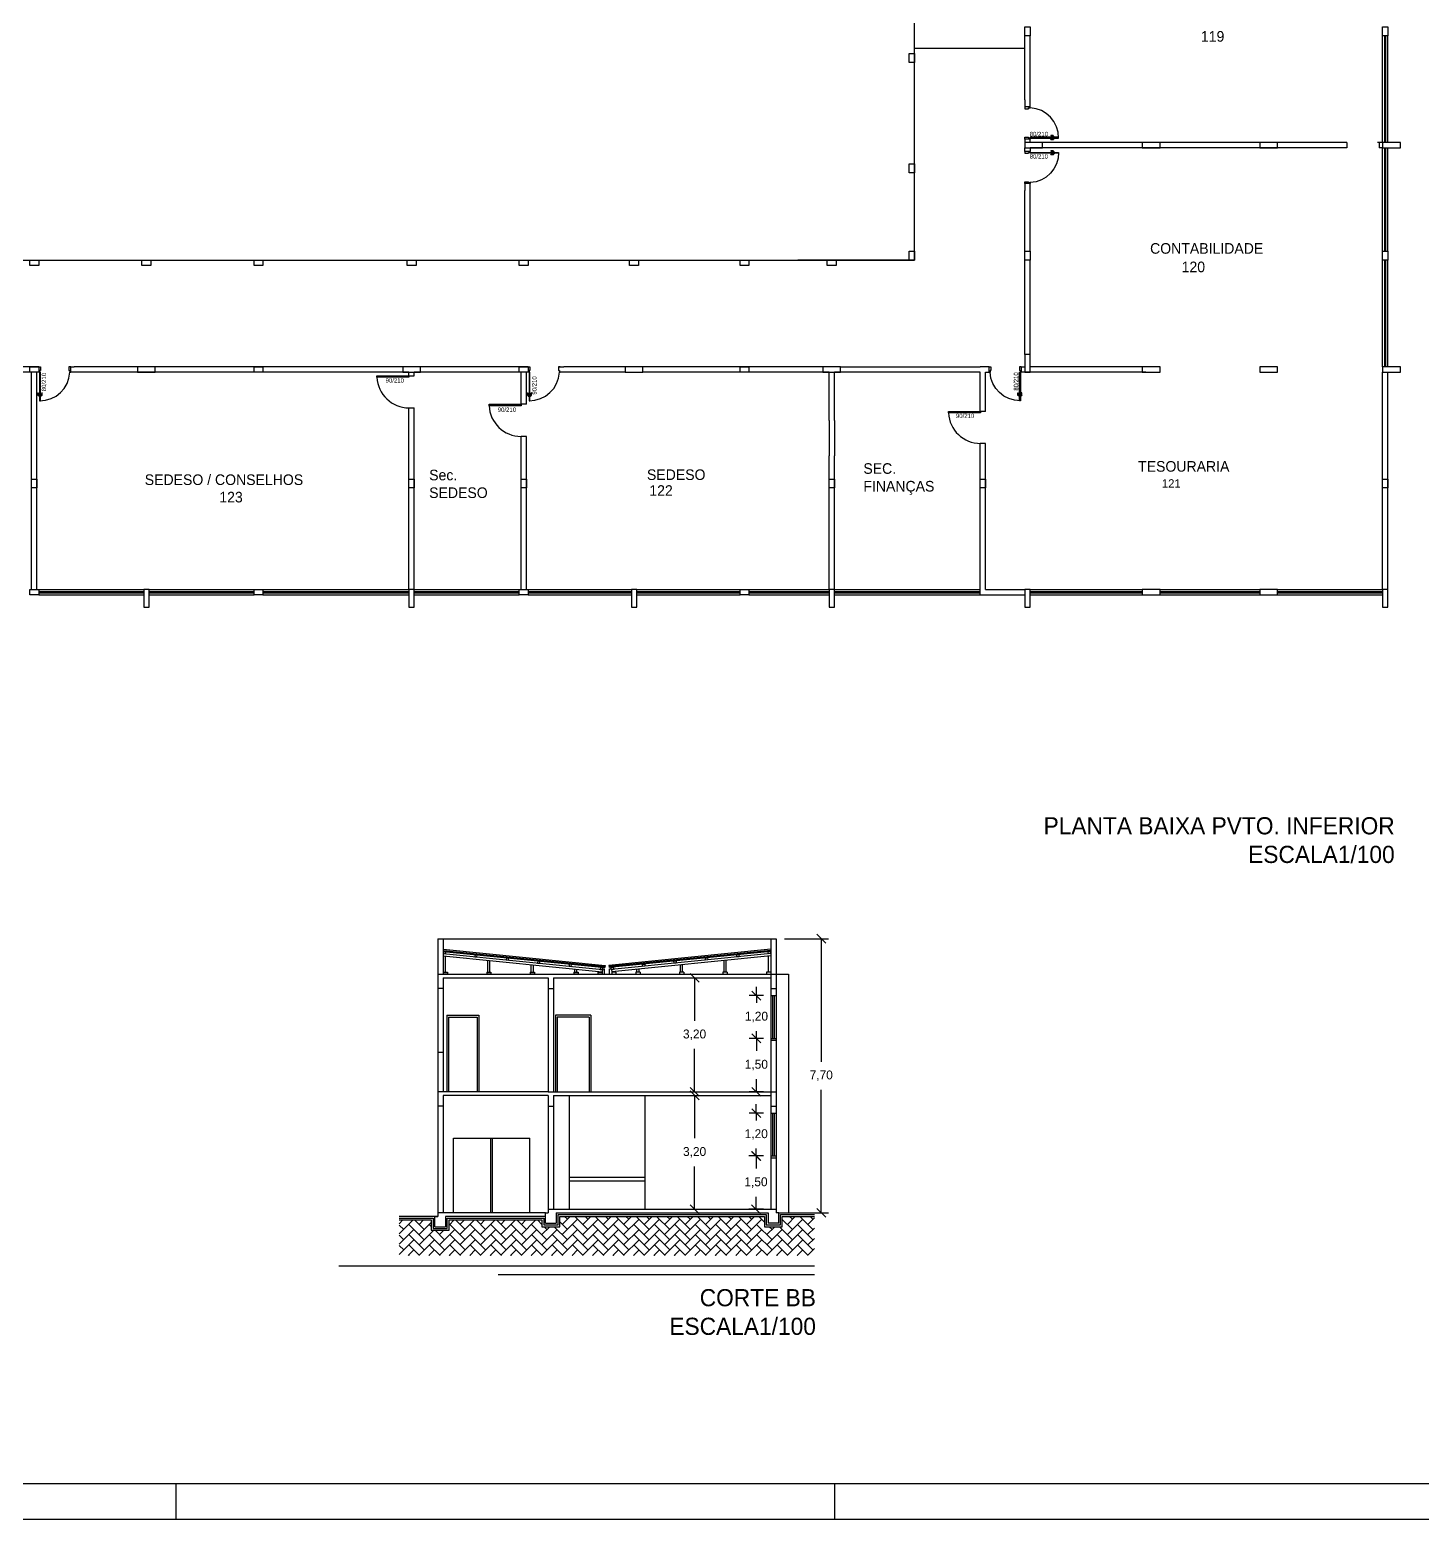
# Model space of a CAD drawing. Header units: inches. Extents: x 1211 to 1586, y 4594 to 4984.
# Drawn here: x 1324.63 to 1363.74, y 4593.59 to 4635.41 of the extents above; entities that cross this region are included whole.
import ezdxf

# ---------------------------------------------------------------- set-up
doc = ezdxf.new("R2010")
doc.units = ezdxf.units.IN
doc.header["$MEASUREMENT"] = 0
for name, color, linetype in [('.5', 5, 'Continuous'), ('0.1', 1, 'Continuous'), ('0.8', 8, 'Continuous'), ('1', 1, 'Continuous'), ('Capa4', 4, 'Continuous'), ('Layer1', 1, 'Continuous'), ('PAREDE', 5, 'Continuous'), ('S2MARGF', 4, 'Continuous'), ('S2MARGG', 13, 'Continuous'), ('Vão', 2, 'Continuous')]:
    doc.layers.add(name, color=color, linetype=linetype)
doc.dimstyles.new('COTA', dxfattribs={"dimtxt": 0.25, "dimasz": 0.25, "dimexe": 0.2, "dimexo": 0.2, "dimgap": 0.25, "dimtad": 1, "dimtih": 1, "dimtoh": 1, "dimzin": 1, "dimtxsty": 'Standard', "dimblk": 'OBLIQUE', "dimcen": 0.5, "dimclrd": 8, "dimclre": 8, "dimclrt": 8, "dimazin": 0, "dimtfac": 1, "dimtmove": 0, "dimatfit": 1, "dimldrblk": 'OBLIQUE', "dimfxl": 1, "dimarcsym": 0})
doc.dimstyles.new('ISO-25', dxfattribs={"dimtxt": 0.25, "dimasz": 0.25, "dimexe": 0.2, "dimexo": 0.2, "dimgap": 0.25, "dimtad": 1, "dimtih": 1, "dimtoh": 1, "dimzin": 1, "dimtxsty": 'Standard', "dimblk": 'OBLIQUE', "dimcen": 0.5, "dimclrd": 8, "dimclre": 8, "dimclrt": 8, "dimazin": 0, "dimtfac": 1, "dimtmove": 0, "dimatfit": 1, "dimldrblk": 'OBLIQUE', "dimfxl": 1, "dimarcsym": 0})

# ---------------------------------------------------------------- blocks, each defined once
blk = doc.blocks.new('A$C651E2A38')
at = {"layer": '0.1'}
for p, q in [((0.875, 0.95), (0.85, 0.95)), ((0.85, 0.95), (0.85, 0.15)), ((0.875, 0.15), (0.875, 0.95)), ((0.804, 0.794), (0.804, 0.73)), ((0.804, 0.73), (0.814, 0.73)), ((0.828, 0.804), (0.814, 0.804)), ((0.814, 0.73), (0.814, 0.794)), ((0.814, 0.794), (0.828, 0.794)), ((0.897, 0.804), (0.911, 0.804)), ((0.911, 0.794), (0.897, 0.794)), ((0.911, 0.73), (0.911, 0.794)), ((0.921, 0.73), (0.911, 0.73)), ((0.921, 0.794), (0.921, 0.73)), ((0.85, 0.15), (0.875, 0.15))]:
    blk.add_line(p, q, dxfattribs=at)
for points in [[(0.828, 0.817), (0.836, 0.817), (0.836, 0.777), (0.828, 0.777)], [(0.85, 0.825), (0.836, 0.825), (0.836, 0.747), (0.85, 0.747)], [(0.875, 0.825), (0.889, 0.825), (0.889, 0.747), (0.875, 0.747)], [(0.897, 0.817), (0.889, 0.817), (0.889, 0.777), (0.897, 0.777)]]:
    blk.add_lwpolyline(points, close=True, dxfattribs=at)
for points in [[(0, 0), (0.05, 0), (0.05, 0.1), (0.025, 0.1), (0.025, 0.15), (0, 0.15)], [(0.9, 0), (0.85, 0), (0.85, 0.1), (0.875, 0.1), (0.875, 0.15), (0.9, 0.15)]]:
    blk.add_lwpolyline(points, dxfattribs=at)
for centre, radius, start, end in [((0.862, 0.112), 0.838, 89.1457, 177.3829), ((0.814, 0.794), 0.01, 90, 180), ((0.911, 0.794), 0.01, 0, 90)]:
    blk.add_arc(centre, radius, start, end, dxfattribs=at)
blk = doc.blocks.new('_OBLIQUE')
at = {"color": 0, "linetype": 'ByBlock'}
blk.add_line((-0.5, -0.5), (0.5, 0.5), dxfattribs=at)
blk = doc.blocks.new('*D343')
at = {"color": 8, "lineweight": -2, "transparency": 16777216}
for p, q in [((1343.3, 4605.49), (1343.3, 4604.286)), ((1343.441, 4605.49), (1343.5, 4605.49)), ((1343.3, 4602.29), (1343.3, 4603.494)), ((1343.441, 4602.29), (1343.5, 4602.29))]:
    blk.add_line(p, q, dxfattribs=at)
at = {"layer": 'Defpoints', "color": 0, "transparency": 16777216}
for p in [(1343.241, 4605.49), (1343.241, 4602.29), (1343.3, 4602.29)]:
    blk.add_point(p, dxfattribs=at)
at = {"color": 8, "lineweight": -2, "transparency": 16777216, "xscale": 0.25, "yscale": 0.25, "zscale": 0.25}
for p, rotation in [((1343.3, 4605.49), 90), ((1343.3, 4602.29), 270)]:
    blk.add_blockref('_OBLIQUE', p, dxfattribs=dict(at, rotation=rotation))
at = {"color": 8, "transparency": 16777216, "insert": (1343.3, 4603.89), "char_height": 0.25, "attachment_point": 5}
blk.add_mtext('3,20', dxfattribs=at)
blk = doc.blocks.new('*D344')
at = {"color": 8, "lineweight": -2, "transparency": 16777216}
for p, q in [((1345.239, 4603.79), (1344.825, 4603.79)), ((1345.025, 4603.79), (1345.025, 4603.436)), ((1345.025, 4602.29), (1345.025, 4602.644)), ((1345.239, 4602.29), (1344.825, 4602.29))]:
    blk.add_line(p, q, dxfattribs=at)
at = {"layer": 'Defpoints', "color": 0, "transparency": 16777216}
for p in [(1345.439, 4603.79), (1345.025, 4602.29), (1345.439, 4602.29)]:
    blk.add_point(p, dxfattribs=at)
at = {"color": 8, "lineweight": -2, "transparency": 16777216, "xscale": 0.25, "yscale": 0.25, "zscale": 0.25}
for p, rotation in [((1345.025, 4603.79), 90), ((1345.025, 4602.29), 270)]:
    blk.add_blockref('_OBLIQUE', p, dxfattribs=dict(at, rotation=rotation))
at = {"color": 8, "transparency": 16777216, "insert": (1345.025, 4603.04), "char_height": 0.25, "attachment_point": 5}
blk.add_mtext('1,50', dxfattribs=at)
blk = doc.blocks.new('*D345')
at = {"color": 8, "lineweight": -2, "transparency": 16777216}
for p, q in [((1345.032, 4604.99), (1345.032, 4605.24)), ((1345.239, 4604.99), (1344.832, 4604.99)), ((1345.032, 4604.99), (1345.032, 4604.786)), ((1345.032, 4603.79), (1345.032, 4603.994)), ((1345.239, 4603.79), (1344.832, 4603.79)), ((1345.032, 4603.79), (1345.032, 4603.54))]:
    blk.add_line(p, q, dxfattribs=at)
at = {"layer": 'Defpoints', "color": 0, "transparency": 16777216}
for p in [(1345.032, 4604.99), (1345.439, 4604.99), (1345.439, 4603.79)]:
    blk.add_point(p, dxfattribs=at)
at = {"color": 8, "lineweight": -2, "transparency": 16777216, "xscale": 0.25, "yscale": 0.25, "zscale": 0.25}
for p, rotation in [((1345.032, 4604.99), 270), ((1345.032, 4603.79), 90)]:
    blk.add_blockref('_OBLIQUE', p, dxfattribs=dict(at, rotation=rotation))
at = {"color": 8, "transparency": 16777216, "insert": (1345.032, 4604.39), "char_height": 0.25, "attachment_point": 5}
blk.add_mtext('1,20', dxfattribs=at)
blk = doc.blocks.new('*D346')
at = {"color": 8, "lineweight": -2, "transparency": 16777216}
for p, q in [((1343.3, 4608.79), (1343.3, 4607.586)), ((1343.441, 4608.79), (1343.5, 4608.79)), ((1343.3, 4605.59), (1343.3, 4606.794)), ((1343.441, 4605.59), (1343.5, 4605.59))]:
    blk.add_line(p, q, dxfattribs=at)
at = {"layer": 'Defpoints', "color": 0, "transparency": 16777216}
for p in [(1343.241, 4608.79), (1343.241, 4605.59), (1343.3, 4605.59)]:
    blk.add_point(p, dxfattribs=at)
at = {"color": 8, "lineweight": -2, "transparency": 16777216, "xscale": 0.25, "yscale": 0.25, "zscale": 0.25}
for p, rotation in [((1343.3, 4608.79), 90), ((1343.3, 4605.59), 270)]:
    blk.add_blockref('_OBLIQUE', p, dxfattribs=dict(at, rotation=rotation))
at = {"color": 8, "transparency": 16777216, "insert": (1343.3, 4607.19), "char_height": 0.25, "attachment_point": 5}
blk.add_mtext('3,20', dxfattribs=at)
blk = doc.blocks.new('*D347')
at = {"color": 8, "lineweight": -2, "transparency": 16777216}
for p, q in [((1345.239, 4607.09), (1344.835, 4607.09)), ((1345.035, 4607.09), (1345.035, 4606.736)), ((1345.035, 4605.59), (1345.035, 4605.944)), ((1345.239, 4605.59), (1344.835, 4605.59))]:
    blk.add_line(p, q, dxfattribs=at)
at = {"layer": 'Defpoints', "color": 0, "transparency": 16777216}
for p in [(1345.439, 4607.09), (1345.035, 4605.59), (1345.439, 4605.59)]:
    blk.add_point(p, dxfattribs=at)
at = {"color": 8, "lineweight": -2, "transparency": 16777216, "xscale": 0.25, "yscale": 0.25, "zscale": 0.25}
for p, rotation in [((1345.035, 4607.09), 90), ((1345.035, 4605.59), 270)]:
    blk.add_blockref('_OBLIQUE', p, dxfattribs=dict(at, rotation=rotation))
at = {"color": 8, "transparency": 16777216, "insert": (1345.035, 4606.34), "char_height": 0.25, "attachment_point": 5}
blk.add_mtext('1,50', dxfattribs=at)
blk = doc.blocks.new('*D348')
at = {"color": 8, "lineweight": -2, "transparency": 16777216}
for p, q in [((1345.037, 4608.29), (1345.037, 4608.54)), ((1345.239, 4608.29), (1344.837, 4608.29)), ((1345.037, 4608.29), (1345.037, 4608.086)), ((1345.037, 4607.09), (1345.037, 4607.294)), ((1345.239, 4607.09), (1344.837, 4607.09)), ((1345.037, 4607.09), (1345.037, 4606.84))]:
    blk.add_line(p, q, dxfattribs=at)
at = {"layer": 'Defpoints', "color": 0, "transparency": 16777216}
for p in [(1345.439, 4608.29), (1345.037, 4607.09), (1345.439, 4607.09)]:
    blk.add_point(p, dxfattribs=at)
at = {"color": 8, "lineweight": -2, "transparency": 16777216, "xscale": 0.25, "yscale": 0.25, "zscale": 0.25}
for p, rotation in [((1345.037, 4608.29), 270), ((1345.037, 4607.09), 90)]:
    blk.add_blockref('_OBLIQUE', p, dxfattribs=dict(at, rotation=rotation))
at = {"color": 8, "transparency": 16777216, "insert": (1345.037, 4607.69), "char_height": 0.25, "attachment_point": 5}
blk.add_mtext('1,20', dxfattribs=at)
blk = doc.blocks.new('*D349')
at = {"layer": '1', "color": 8, "lineweight": -2, "transparency": 16777216}
for p, q in [((1345.826, 4609.89), (1347.057, 4609.89)), ((1346.857, 4609.89), (1346.857, 4606.436)), ((1346.857, 4602.19), (1346.857, 4605.644)), ((1345.826, 4602.19), (1347.057, 4602.19))]:
    blk.add_line(p, q, dxfattribs=at)
at = {"layer": 'Defpoints', "color": 0, "transparency": 16777216}
for p in [(1345.626, 4609.89), (1346.857, 4609.89), (1345.626, 4602.19)]:
    blk.add_point(p, dxfattribs=at)
at = {"layer": '1', "color": 8, "lineweight": -2, "transparency": 16777216, "xscale": 0.25, "yscale": 0.25, "zscale": 0.25}
for p, rotation in [((1346.857, 4609.89), 90), ((1346.857, 4602.19), 270)]:
    blk.add_blockref('_OBLIQUE', p, dxfattribs=dict(at, rotation=rotation))
at = {"layer": '1', "color": 8, "transparency": 16777216, "insert": (1346.857, 4606.04), "char_height": 0.25, "attachment_point": 5}
blk.add_mtext('7,70', dxfattribs=at)

msp = doc.modelspace()

# ---------------------------------------------------------------- hatches: boundary and pattern name
h = msp.add_hatch()
h.set_pattern_fill('AR-HBONE', color=256, scale=0.002)
h.set_pattern_definition([(45, (-575.43828, 4013.336), (3e-17, 0.287368196), [0.6096, -0.2032]), (135, (-575.2946, 4013.47968), (3e-17, 0.287368196), [0.6096, -0.2032])])
h.paths.add_polyline_path([(1346.6637, 4602.0899), (1345.7637, 4602.0899), (1345.7637, 4601.8024), (1345.2637, 4601.8024), (1345.2637, 4602.0899), (1339.5137, 4602.0899), (1339.5137, 4601.8024), (1339.0137, 4601.8024), (1339.0137, 4601.9899), (1336.4037, 4601.9899), (1336.4037, 4601.7024), (1335.9037, 4601.7024), (1335.9037, 4601.9899), (1335.0037, 4601.9899), (1335.0037, 4600.9899), (1346.6637, 4600.9899)])

# ---------------------------------------------------------------- linework, layer by layer
at = {"layer": '.5'}
for points in [[(1352.7258, 4635.4961), (1352.7258, 4635.2461), (1352.5758, 4635.2461), (1352.5758, 4635.4961), (1352.7258, 4635.4961)], [(1362.7758, 4635.4961), (1362.7758, 4635.2461), (1362.6258, 4635.2461), (1362.6258, 4635.4961), (1362.7758, 4635.4961)], [(1353.0758, 4632.2461), (1352.5758, 4632.2461), (1352.5758, 4632.0961), (1353.0758, 4632.0961), (1353.0758, 4632.2461)], [(1356.3758, 4632.2461), (1355.8758, 4632.2461), (1355.8758, 4632.0961), (1356.3758, 4632.0961), (1356.3758, 4632.2461)], [(1359.6758, 4632.2461), (1359.1758, 4632.2461), (1359.1758, 4632.0961), (1359.6758, 4632.0961), (1359.6758, 4632.2461)], [(1363.1258, 4632.2461), (1362.6258, 4632.2461), (1362.6258, 4632.0961), (1363.1258, 4632.0961), (1363.1258, 4632.2461)], [(1352.7258, 4629.1961), (1352.7258, 4628.9461), (1352.5758, 4628.9461), (1352.5758, 4629.1961), (1352.7258, 4629.1961)], [(1362.7758, 4629.1961), (1362.7758, 4628.9461), (1362.6258, 4628.9461), (1362.6258, 4629.1961), (1362.7758, 4629.1961)], [(1352.7258, 4625.7961), (1352.7258, 4626.2961), (1352.5758, 4626.2961), (1352.5758, 4625.7961), (1352.7258, 4625.7961)], [(1328.1508, 4625.9461), (1327.6508, 4625.9461), (1327.6508, 4625.7961), (1328.1508, 4625.7961), (1328.1508, 4625.9461)], [(1331.1758, 4625.7961), (1330.9258, 4625.7961), (1330.9258, 4625.9461), (1331.1758, 4625.9461), (1331.1758, 4625.7961)], [(1335.6022, 4625.9461), (1335.1022, 4625.9461), (1335.1022, 4625.7961), (1335.6022, 4625.7961), (1335.6022, 4625.9461)], [(1341.8508, 4625.9461), (1341.3508, 4625.9461), (1341.3508, 4625.7961), (1341.8508, 4625.7961), (1341.8508, 4625.9461)], [(1344.8258, 4625.7961), (1344.5758, 4625.7961), (1344.5758, 4625.9461), (1344.8258, 4625.9461), (1344.8258, 4625.7961)], [(1347.4008, 4625.9461), (1346.9008, 4625.9461), (1346.9008, 4625.7961), (1347.4008, 4625.7961), (1347.4008, 4625.9461)], [(1356.3758, 4625.9461), (1355.8758, 4625.9461), (1355.8758, 4625.7961), (1356.3758, 4625.7961), (1356.3758, 4625.9461)], [(1359.6758, 4625.9461), (1359.1758, 4625.9461), (1359.1758, 4625.7961), (1359.6758, 4625.7961), (1359.6758, 4625.9461)], [(1363.1258, 4625.9461), (1362.6258, 4625.9461), (1362.6258, 4625.7961), (1363.1258, 4625.7961), (1363.1258, 4625.9461)], [(1324.8258, 4622.7961), (1324.8258, 4622.5461), (1324.6758, 4622.5461), (1324.6758, 4622.7961), (1324.8258, 4622.7961)], [(1335.4258, 4622.7961), (1335.4258, 4622.5461), (1335.2758, 4622.5461), (1335.2758, 4622.7961), (1335.4258, 4622.7961)], [(1338.5758, 4622.7961), (1338.5758, 4622.5461), (1338.4258, 4622.5461), (1338.4258, 4622.7961), (1338.5758, 4622.7961)], [(1347.2258, 4622.7961), (1347.2258, 4622.5461), (1347.0758, 4622.5461), (1347.0758, 4622.7961), (1347.2258, 4622.7961)], [(1351.4758, 4622.7961), (1351.4758, 4622.5461), (1351.3258, 4622.5461), (1351.3258, 4622.7961), (1351.4758, 4622.7961)], [(1362.7758, 4622.7961), (1362.7758, 4622.5461), (1362.6258, 4622.5461), (1362.6258, 4622.7961), (1362.7758, 4622.7961)], [(1324.8758, 4619.5461), (1324.6258, 4619.5461), (1324.6258, 4619.6961), (1324.8758, 4619.6961), (1324.8758, 4619.5461)], [(1327.9758, 4619.1961), (1327.9758, 4619.6961), (1327.8258, 4619.6961), (1327.8258, 4619.1961), (1327.9758, 4619.1961)], [(1331.1758, 4619.5461), (1330.9258, 4619.5461), (1330.9258, 4619.6961), (1331.1758, 4619.6961), (1331.1758, 4619.5461)], [(1335.4258, 4619.1961), (1335.4258, 4619.6961), (1335.2758, 4619.6961), (1335.2758, 4619.1961), (1335.4258, 4619.1961)], [(1338.6258, 4619.5461), (1338.3758, 4619.5461), (1338.3758, 4619.6961), (1338.6258, 4619.6961), (1338.6258, 4619.5461)], [(1341.6758, 4619.1961), (1341.6758, 4619.6961), (1341.5258, 4619.6961), (1341.5258, 4619.1961), (1341.6758, 4619.1961)], [(1344.8258, 4619.5461), (1344.5758, 4619.5461), (1344.5758, 4619.6961), (1344.8258, 4619.6961), (1344.8258, 4619.5461)], [(1347.2258, 4619.1961), (1347.2258, 4619.6961), (1347.0758, 4619.6961), (1347.0758, 4619.1961), (1347.2258, 4619.1961)], [(1352.7258, 4619.1961), (1352.7258, 4619.6961), (1352.5758, 4619.6961), (1352.5758, 4619.1961), (1352.7258, 4619.1961)], [(1356.3758, 4619.6961), (1355.8758, 4619.6961), (1355.8758, 4619.5461), (1356.3758, 4619.5461), (1356.3758, 4619.6961)], [(1359.6758, 4619.6961), (1359.1758, 4619.6961), (1359.1758, 4619.5461), (1359.6758, 4619.5461), (1359.6758, 4619.6961)], [(1362.6258, 4619.6961), (1362.6258, 4619.1961), (1362.7758, 4619.1961), (1362.7758, 4619.6961), (1362.6258, 4619.6961)]]:
    msp.add_lwpolyline(points, dxfattribs=at)
for p, q in [((1349.4758, 4628.9461), (1349.4758, 4638.8111)), ((1352.5758, 4633.4461), (1352.5758, 4635.2461)), ((1352.7258, 4633.4461), (1352.7258, 4635.2461)), ((1352.5758, 4633.4461), (1352.5758, 4633.2461)), ((1352.7258, 4633.2461), (1352.5758, 4633.2461)), ((1352.7258, 4633.2461), (1352.7258, 4633.4461)), ((1361.6258, 4632.2461), (1352.7258, 4632.2461)), ((1361.6258, 4632.0961), (1352.7258, 4632.0961)), ((1361.6258, 4632.2461), (1361.6258, 4632.0961)), ((1362.6258, 4632.2461), (1362.4858, 4632.2461)), ((1362.5258, 4632.2461), (1362.5258, 4632.0961)), ((1362.6258, 4632.0961), (1362.5258, 4632.0961)), ((1352.7258, 4631.0961), (1352.5758, 4631.0961)), ((1352.5758, 4631.0961), (1352.5758, 4630.8961)), ((1352.7258, 4630.8961), (1352.7258, 4631.0961)), ((1352.5758, 4629.1961), (1352.5758, 4630.8961)), ((1352.7258, 4629.1961), (1352.7258, 4630.8961)), ((1318.6258, 4628.9461), (1349.4758, 4628.9461)), ((1349.4758, 4628.9461), (1346.1958, 4628.9461)), ((1349.4758, 4629.0461), (1349.4758, 4628.9461)), ((1352.5758, 4626.2961), (1352.5758, 4628.9461)), ((1352.7258, 4626.2961), (1352.7258, 4628.9461)), ((1324.8758, 4625.9461), (1318.6258, 4625.9461)), ((1324.6758, 4625.7961), (1318.6258, 4625.7961)), ((1324.6758, 4619.6961), (1324.6758, 4625.7961)), ((1324.8258, 4619.6961), (1324.8258, 4625.7961)), ((1324.8758, 4625.7961), (1324.8258, 4625.7961)), ((1335.6022, 4625.9461), (1325.8758, 4625.9461)), ((1335.2758, 4625.7961), (1325.8758, 4625.7961)), ((1335.2758, 4625.6561), (1335.2758, 4625.7961)), ((1335.2758, 4625.6961), (1335.4258, 4625.6961)), ((1335.4258, 4625.6961), (1335.4258, 4625.7961)), ((1335.6022, 4625.7961), (1335.4258, 4625.7961)), ((1338.6258, 4625.9461), (1335.6022, 4625.9461)), ((1338.6258, 4625.7961), (1335.6022, 4625.7961)), ((1338.4258, 4624.8961), (1338.4258, 4625.7961)), ((1338.5758, 4624.8961), (1338.5758, 4625.7961)), ((1338.6258, 4625.9461), (1338.6758, 4625.9461)), ((1338.6758, 4625.7961), (1338.6258, 4625.7961)), ((1339.4758, 4625.9461), (1339.6258, 4625.9461)), ((1339.6258, 4625.7961), (1339.5008, 4625.7961)), ((1341.3508, 4625.9461), (1339.6258, 4625.9461)), ((1341.3508, 4625.7961), (1339.6258, 4625.7961)), ((1347.4008, 4625.9461), (1341.8508, 4625.9461)), ((1345.7258, 4625.7961), (1341.8508, 4625.7961)), ((1347.0758, 4625.7961), (1345.7258, 4625.7961)), ((1347.0758, 4624.4461), (1347.0758, 4625.7961)), ((1347.4008, 4625.7961), (1347.2258, 4625.7961)), ((1347.2258, 4624.4461), (1347.2258, 4625.7961)), ((1347.4008, 4625.9461), (1351.3258, 4625.9461)), ((1351.3258, 4625.7961), (1347.4008, 4625.7961)), ((1351.4758, 4625.9461), (1351.3258, 4625.9461)), ((1351.3258, 4624.6961), (1351.3258, 4625.7961)), ((1351.4758, 4624.6961), (1351.4758, 4625.7961)), ((1352.4758, 4625.9461), (1352.4758, 4625.7961)), ((1352.4758, 4625.9461), (1352.5758, 4625.9461)), ((1355.9758, 4625.7961), (1352.4758, 4625.7961)), ((1355.8758, 4625.9461), (1352.7258, 4625.9461)), ((1362.6258, 4619.6961), (1362.6258, 4625.7961)), ((1362.7758, 4619.5461), (1362.7758, 4625.7961)), ((1335.2758, 4619.6961), (1335.2758, 4624.7961)), ((1335.2758, 4624.7961), (1335.4258, 4624.7961)), ((1335.4258, 4619.6961), (1335.4258, 4624.7961)), ((1338.5758, 4624.8961), (1338.4258, 4624.8961)), ((1347.2258, 4624.4461), (1347.2258, 4623.4461)), ((1351.4758, 4624.6961), (1351.3258, 4624.6961)), ((1338.5758, 4623.9961), (1338.4258, 4623.9961)), ((1338.4258, 4619.6961), (1338.4258, 4623.9961)), ((1338.5758, 4619.6961), (1338.5758, 4623.9961)), ((1351.3258, 4619.5461), (1351.3258, 4623.7961)), ((1351.4758, 4623.7961), (1351.3258, 4623.7961)), ((1351.4758, 4619.6961), (1351.4758, 4623.7961)), ((1347.0758, 4619.6961), (1347.0758, 4623.4461)), ((1347.2258, 4619.5461), (1347.2258, 4623.4461)), ((1351.3258, 4619.5461), (1352.5758, 4619.5461)), ((1351.4758, 4619.6961), (1352.5758, 4619.6961))]:
    msp.add_line(p, q)
for points in [[(1352.7258, 4632.2461), (1352.7258, 4632.3461), (1352.5758, 4632.3461), (1352.5758, 4632.2461)], [(1352.7258, 4632.0961), (1352.7258, 4631.9961), (1352.5758, 4631.9961), (1352.5758, 4632.0961)], [(1325.8758, 4625.7961), (1325.7758, 4625.7961), (1325.7758, 4625.9461), (1325.8758, 4625.9461)], [(1351.4758, 4625.7961), (1351.5758, 4625.7961), (1351.5758, 4625.9461), (1351.4758, 4625.9461)], [(1335.0037, 4602.0399), (1335.9537, 4602.0399), (1335.9537, 4601.7524), (1336.3537, 4601.7524), (1336.3537, 4602.0399), (1339.0637, 4602.0399), (1339.0637, 4601.8524), (1339.4637, 4601.8524), (1339.4637, 4602.1399), (1345.3137, 4602.1399), (1345.3137, 4601.8524), (1345.7137, 4601.8524), (1345.7137, 4602.1399), (1346.6637, 4602.1399)], [(1335.0037, 4601.9899), (1335.9037, 4601.9899), (1335.9037, 4601.7024), (1336.4037, 4601.7024), (1336.4037, 4601.9899), (1339.0137, 4601.9899), (1339.0137, 4601.8024), (1339.5137, 4601.8024), (1339.5137, 4602.0899), (1345.2637, 4602.0899), (1345.2637, 4601.8024), (1345.7637, 4601.8024), (1345.7637, 4602.0899), (1346.6637, 4602.0899)]]:
    msp.add_lwpolyline(points)
at = {"layer": '0.8'}
for p, q in [((1346.6637, 4600.6889), (1333.3067, 4600.6889)), ((1346.6637, 4600.4461), (1337.7857, 4600.4461))]:
    msp.add_line(p, q, dxfattribs=at)
for points in [[(1334.3758, 4625.6561), (1334.3758, 4625.6961), (1335.2758, 4625.6961), (1335.2758, 4625.6561)], [(1337.5258, 4624.8561), (1337.5258, 4624.8961), (1338.4258, 4624.8961), (1338.4258, 4624.8561)], [(1350.4322, 4624.6561), (1350.4322, 4624.6961), (1351.3322, 4624.6961), (1351.3322, 4624.6561)]]:
    msp.add_lwpolyline(points, close=True, dxfattribs=at)
for centre in [(1335.2758, 4625.6961), (1338.4258, 4624.8961), (1351.3322, 4624.6961)]:
    msp.add_arc(centre, 0.9, 182.54732, 270, dxfattribs=at)
at = {"layer": '1'}
for p, q in [((1362.6258, 4632.2461), (1362.6258, 4635.2461)), ((1362.7758, 4632.2461), (1362.7758, 4635.2461)), ((1349.4758, 4634.8961), (1352.5758, 4634.8961)), ((1362.6258, 4629.1961), (1362.6258, 4632.0961)), ((1362.7758, 4629.1961), (1362.7758, 4632.0961)), ((1362.6258, 4625.9461), (1362.6258, 4628.9461)), ((1362.7758, 4625.9461), (1362.7758, 4628.9461)), ((1324.8758, 4619.6961), (1327.8258, 4619.6961)), ((1324.8758, 4619.5461), (1327.8258, 4619.5461)), ((1327.9758, 4619.6961), (1330.9258, 4619.6961)), ((1327.9758, 4619.5461), (1330.9258, 4619.5461)), ((1331.1758, 4619.6961), (1335.2758, 4619.6961)), ((1331.1758, 4619.5461), (1335.2758, 4619.5461)), ((1335.4258, 4619.6961), (1338.3758, 4619.6961)), ((1335.4258, 4619.5461), (1338.3758, 4619.5461)), ((1338.6258, 4619.6961), (1341.5258, 4619.6961)), ((1338.6258, 4619.5461), (1341.5258, 4619.5461)), ((1341.6758, 4619.6961), (1344.5758, 4619.6961)), ((1341.6758, 4619.5461), (1344.5758, 4619.5461)), ((1344.8258, 4619.6961), (1347.0758, 4619.6961)), ((1344.8258, 4619.5461), (1347.0758, 4619.5461)), ((1347.2258, 4619.6961), (1351.3258, 4619.6961)), ((1347.2258, 4619.5461), (1351.3258, 4619.5461)), ((1352.7258, 4619.6961), (1355.8758, 4619.6961)), ((1352.7258, 4619.5461), (1355.8758, 4619.5461)), ((1356.3758, 4619.6961), (1359.1758, 4619.6961)), ((1356.3758, 4619.5461), (1359.1758, 4619.5461)), ((1359.6758, 4619.6961), (1362.6258, 4619.6961)), ((1359.6758, 4619.5461), (1362.6258, 4619.5461)), ((1336.2387, 4609.8899), (1345.4387, 4609.8899)), ((1336.2387, 4609.5908), (1340.7836, 4609.1363)), ((1336.2387, 4609.5606), (1340.7806, 4609.1064)), ((1336.2387, 4609.5305), (1340.7776, 4609.0766)), ((1336.2387, 4609.4702), (1340.712, 4609.0228)), ((1336.2387, 4609.4099), (1340.706, 4608.9631)), ((1336.2506, 4609.5293), (1336.2447, 4609.4696)), ((1336.2447, 4609.4696), (1336.3044, 4609.4636)), ((1336.3103, 4609.5233), (1336.2506, 4609.5293)), ((1336.2987, 4608.9499), (1336.2987, 4609.4039)), ((1336.3044, 4609.4636), (1336.3103, 4609.5233)), ((1337.1327, 4609.4411), (1337.1267, 4609.3813)), ((1337.1267, 4609.3813), (1337.1864, 4609.3754)), ((1337.1924, 4609.4351), (1337.1327, 4609.4411)), ((1337.1864, 4609.3754), (1337.1924, 4609.4351)), ((1337.4908, 4608.9499), (1337.4908, 4609.2846)), ((1337.5508, 4608.9499), (1337.5508, 4609.2786)), ((1338.0148, 4609.3528), (1338.0088, 4609.2931)), ((1338.0088, 4609.2931), (1338.0685, 4609.2872)), ((1338.0745, 4609.3469), (1338.0148, 4609.3528)), ((1338.0685, 4609.2872), (1338.0745, 4609.3469)), ((1345.4387, 4609.5908), (1340.8938, 4609.1363)), ((1345.4387, 4609.5606), (1340.8968, 4609.1064)), ((1345.4387, 4609.5305), (1340.8998, 4609.0766)), ((1345.4387, 4609.4702), (1340.9654, 4609.0228)), ((1345.4387, 4609.4099), (1340.9714, 4608.9631)), ((1343.6029, 4609.3469), (1343.6626, 4609.3528)), ((1343.6089, 4609.2872), (1343.6029, 4609.3469)), ((1343.6686, 4609.2931), (1343.6089, 4609.2872)), ((1343.6626, 4609.3528), (1343.6686, 4609.2931)), ((1344.1266, 4608.9499), (1344.1266, 4609.2786)), ((1344.1866, 4608.9499), (1344.1866, 4609.2846)), ((1344.485, 4609.4351), (1344.5447, 4609.4411)), ((1344.491, 4609.3754), (1344.485, 4609.4351)), ((1344.5507, 4609.3813), (1344.491, 4609.3754)), ((1344.5447, 4609.4411), (1344.5507, 4609.3813)), ((1345.3671, 4609.5233), (1345.4268, 4609.5293)), ((1345.373, 4609.4636), (1345.3671, 4609.5233)), ((1345.4327, 4609.4696), (1345.373, 4609.4636)), ((1345.3787, 4608.9499), (1345.3787, 4609.4039)), ((1345.4268, 4609.5293), (1345.4327, 4609.4696)), ((1336.2387, 4608.9499), (1336.3587, 4608.9499)), ((1336.3587, 4608.8899), (1336.2387, 4608.8899)), ((1336.3587, 4608.9499), (1336.3587, 4608.8899)), ((1337.4608, 4608.9499), (1337.5808, 4608.9499)), ((1337.4608, 4608.9499), (1337.4608, 4608.8899)), ((1337.5808, 4608.8899), (1337.4608, 4608.8899)), ((1337.5808, 4608.9499), (1337.5808, 4608.8899)), ((1338.6829, 4608.9499), (1338.8029, 4608.9499)), ((1338.6829, 4608.9499), (1338.6829, 4608.8899)), ((1338.8029, 4608.8899), (1338.6829, 4608.8899)), ((1338.7129, 4608.9499), (1338.7129, 4609.1624)), ((1338.7729, 4608.9499), (1338.7729, 4609.1564)), ((1338.8029, 4608.9499), (1338.8029, 4608.8899)), ((1338.8968, 4609.2646), (1338.8909, 4609.2049)), ((1338.8909, 4609.2049), (1338.9506, 4609.199)), ((1338.9565, 4609.2587), (1338.8968, 4609.2646)), ((1338.9506, 4609.199), (1338.9565, 4609.2587)), ((1339.7789, 4609.1764), (1339.7729, 4609.1167)), ((1339.7729, 4609.1167), (1339.8326, 4609.1108)), ((1339.8386, 4609.1705), (1339.7789, 4609.1764)), ((1339.8326, 4609.1108), (1339.8386, 4609.1705)), ((1339.9051, 4608.9499), (1340.0251, 4608.9499)), ((1339.9051, 4608.9499), (1339.9051, 4608.8899)), ((1340.0251, 4608.8899), (1339.9051, 4608.8899)), ((1339.9351, 4608.9499), (1339.9351, 4609.0402)), ((1339.9951, 4608.9499), (1339.9951, 4609.0342)), ((1340.0251, 4608.9499), (1340.0251, 4608.8899)), ((1340.586, 4608.9499), (1340.706, 4608.9499)), ((1340.586, 4608.9499), (1340.586, 4608.8899)), ((1340.706, 4608.8899), (1340.586, 4608.8899)), ((1340.6582, 4609.0885), (1340.6523, 4609.0288)), ((1340.6523, 4609.0288), (1340.712, 4609.0228)), ((1340.7179, 4609.0825), (1340.6582, 4609.0885)), ((1340.712, 4609.0228), (1340.706, 4608.9631)), ((1340.706, 4608.9499), (1340.706, 4608.8899)), ((1340.712, 4609.0228), (1340.7179, 4609.0825)), ((1340.7164, 4609.0399), (1340.7637, 4609.0399)), ((1340.7637, 4609.0399), (1340.7637, 4608.8899)), ((1340.7637, 4608.8899), (1340.9137, 4608.8899)), ((1340.7836, 4609.1363), (1340.7776, 4609.0766)), ((1340.8938, 4609.1363), (1340.8998, 4609.0766)), ((1340.9137, 4608.8899), (1340.9137, 4609.0399)), ((1340.9137, 4609.0399), (1340.9611, 4609.0399)), ((1340.9595, 4609.0825), (1341.0192, 4609.0885)), ((1340.9654, 4609.0228), (1340.9595, 4609.0825)), ((1341.0251, 4609.0288), (1340.9654, 4609.0228)), ((1340.9654, 4609.0228), (1340.9714, 4608.9631)), ((1341.0914, 4608.9499), (1340.9714, 4608.9499)), ((1340.9714, 4608.9499), (1340.9714, 4608.8899)), ((1340.9714, 4608.8899), (1341.0914, 4608.8899)), ((1341.0192, 4609.0885), (1341.0251, 4609.0288)), ((1341.0914, 4608.9499), (1341.0914, 4608.8899)), ((1341.7723, 4608.9499), (1341.6523, 4608.9499)), ((1341.6523, 4608.9499), (1341.6523, 4608.8899)), ((1341.6523, 4608.8899), (1341.7723, 4608.8899)), ((1341.6823, 4608.9499), (1341.6823, 4609.0342)), ((1341.7423, 4608.9499), (1341.7423, 4609.0402)), ((1341.7723, 4608.9499), (1341.7723, 4608.8899)), ((1341.8388, 4609.1705), (1341.8985, 4609.1764)), ((1341.8448, 4609.1108), (1341.8388, 4609.1705)), ((1341.9045, 4609.1167), (1341.8448, 4609.1108)), ((1341.8985, 4609.1764), (1341.9045, 4609.1167)), ((1342.7209, 4609.2587), (1342.7806, 4609.2646)), ((1342.7268, 4609.199), (1342.7209, 4609.2587)), ((1342.7865, 4609.2049), (1342.7268, 4609.199)), ((1342.7806, 4609.2646), (1342.7865, 4609.2049)), ((1342.9945, 4608.9499), (1342.8745, 4608.9499)), ((1342.8745, 4608.9499), (1342.8745, 4608.8899)), ((1342.8745, 4608.8899), (1342.9945, 4608.8899)), ((1342.9045, 4608.9499), (1342.9045, 4609.1564)), ((1342.9645, 4608.9499), (1342.9645, 4609.1624)), ((1342.9945, 4608.9499), (1342.9945, 4608.8899)), ((1344.2166, 4608.9499), (1344.0966, 4608.9499)), ((1344.0966, 4608.9499), (1344.0966, 4608.8899)), ((1344.0966, 4608.8899), (1344.2166, 4608.8899)), ((1344.2166, 4608.9499), (1344.2166, 4608.8899)), ((1345.4387, 4608.9499), (1345.3187, 4608.9499)), ((1345.3187, 4608.9499), (1345.3187, 4608.8899)), ((1345.3187, 4608.8899), (1345.4387, 4608.8899)), ((1345.5887, 4608.8899), (1345.9387, 4608.8899)), ((1345.9387, 4608.8899), (1345.9387, 4602.1899)), ((1336.0887, 4608.4899), (1336.0887, 4606.6899)), ((1336.2387, 4608.4899), (1336.2387, 4606.6899)), ((1345.4887, 4608.2899), (1345.4887, 4607.0899)), ((1345.5387, 4608.2899), (1345.5387, 4607.0899)), ((1336.3387, 4607.7399), (1337.2387, 4607.7399)), ((1336.3387, 4607.7399), (1336.3387, 4605.5899)), ((1336.3887, 4607.6899), (1337.1887, 4607.6899)), ((1336.3887, 4607.6899), (1336.3887, 4605.5899)), ((1337.1887, 4607.6899), (1337.1887, 4605.5899)), ((1337.2387, 4607.7399), (1337.2387, 4605.5899)), ((1339.3887, 4607.7399), (1339.3887, 4605.5899)), ((1340.3887, 4607.7399), (1339.3887, 4607.7399)), ((1339.4387, 4607.6899), (1339.4387, 4605.5899)), ((1340.3387, 4607.6899), (1339.4387, 4607.6899)), ((1340.3387, 4607.6899), (1340.3387, 4605.5899)), ((1340.3887, 4607.7399), (1340.3887, 4605.5899)), ((1336.0887, 4605.1899), (1336.0887, 4602.1899)), ((1336.2387, 4605.1899), (1336.2387, 4602.1899)), ((1339.7787, 4605.4899), (1339.7787, 4602.2899)), ((1341.8987, 4605.4899), (1341.8987, 4602.2899)), ((1345.4887, 4604.9899), (1345.4887, 4603.7899)), ((1345.5387, 4604.9899), (1345.5387, 4603.7899)), ((1336.5262, 4604.2899), (1337.5262, 4604.2899)), ((1336.5262, 4602.1899), (1336.5262, 4604.2899)), ((1337.5262, 4604.2899), (1337.6762, 4604.2899)), ((1337.5762, 4602.1899), (1337.5762, 4604.2899)), ((1337.6262, 4602.1899), (1337.6262, 4604.2899)), ((1337.6762, 4604.2899), (1338.6762, 4604.2899)), ((1338.6762, 4602.1899), (1338.6762, 4604.2899))]:
    msp.add_line(p, q, dxfattribs=at)
at = {"layer": 'Capa4'}
msp.add_line((1347.0758, 4624.4461), (1347.0758, 4623.4461), dxfattribs=at)
at = {"layer": 'Layer1'}
for points in [[(1349.3258, 4634.4961), (1349.3258, 4634.7461), (1349.4758, 4634.7461), (1349.4758, 4634.4961), (1349.3258, 4634.4961)], [(1349.3258, 4631.3961), (1349.3258, 4631.6461), (1349.4758, 4631.6461), (1349.4758, 4631.3961), (1349.3258, 4631.3961)], [(1324.8758, 4628.7961), (1324.6258, 4628.7961), (1324.6258, 4628.9461), (1324.8758, 4628.9461), (1324.8758, 4628.7961)], [(1328.0258, 4628.7961), (1327.7758, 4628.7961), (1327.7758, 4628.9461), (1328.0258, 4628.9461), (1328.0258, 4628.7961)], [(1331.1758, 4628.7961), (1330.9258, 4628.7961), (1330.9258, 4628.9461), (1331.1758, 4628.9461), (1331.1758, 4628.7961)], [(1335.4772, 4628.7961), (1335.2272, 4628.7961), (1335.2272, 4628.9461), (1335.4772, 4628.9461), (1335.4772, 4628.7961)], [(1338.6258, 4628.7961), (1338.3758, 4628.7961), (1338.3758, 4628.9461), (1338.6258, 4628.9461), (1338.6258, 4628.7961)], [(1341.7258, 4628.7961), (1341.4758, 4628.7961), (1341.4758, 4628.9461), (1341.7258, 4628.9461), (1341.7258, 4628.7961)], [(1344.8258, 4628.7961), (1344.5758, 4628.7961), (1344.5758, 4628.9461), (1344.8258, 4628.9461), (1344.8258, 4628.7961)], [(1347.2758, 4628.7961), (1347.0258, 4628.7961), (1347.0258, 4628.9461), (1347.2758, 4628.9461), (1347.2758, 4628.7961)], [(1349.3258, 4628.9461), (1349.3258, 4629.1961), (1349.4758, 4629.1961), (1349.4758, 4628.9461), (1349.3258, 4628.9461)], [(1324.8758, 4625.7961), (1324.6258, 4625.7961), (1324.6258, 4625.9461), (1324.8758, 4625.9461), (1324.8758, 4625.7961)], [(1338.6258, 4625.7961), (1338.3758, 4625.7961), (1338.3758, 4625.9461), (1338.6258, 4625.9461), (1338.6258, 4625.7961)]]:
    msp.add_lwpolyline(points, dxfattribs=at)
at = {"layer": 'PAREDE'}
for p, q in [((1336.0887, 4609.8899), (1336.2387, 4609.8899)), ((1336.0887, 4609.8899), (1336.0887, 4608.4899)), ((1336.2387, 4609.8899), (1336.2387, 4608.8899)), ((1345.4387, 4609.8899), (1345.4387, 4608.8899)), ((1345.4387, 4609.8899), (1345.5887, 4609.8899)), ((1345.5887, 4609.8899), (1345.5887, 4608.2899)), ((1336.0887, 4608.8899), (1345.5887, 4608.8899)), ((1345.4387, 4608.8899), (1345.4387, 4608.2899)), ((1336.2387, 4608.4899), (1336.0887, 4608.4899)), ((1336.2387, 4608.7899), (1339.1887, 4608.7899)), ((1336.2387, 4608.7899), (1336.2387, 4608.4899)), ((1339.1887, 4608.7899), (1339.1887, 4605.5899)), ((1339.1887, 4608.4899), (1339.3387, 4608.4899)), ((1339.3387, 4608.7899), (1339.3387, 4605.5899)), ((1339.3387, 4608.7899), (1345.4387, 4608.7899)), ((1345.4387, 4608.4899), (1345.5887, 4608.4899)), ((1345.4387, 4608.2899), (1345.5887, 4608.2899)), ((1345.4387, 4607.0899), (1345.4387, 4605.5899)), ((1345.4387, 4607.0899), (1345.5887, 4607.0899)), ((1345.4387, 4607.0399), (1345.5887, 4607.0399)), ((1345.5887, 4607.0899), (1345.5887, 4604.9899)), ((1336.2387, 4606.6899), (1336.0887, 4606.6899)), ((1336.0887, 4606.6899), (1336.0887, 4605.1899)), ((1336.2387, 4606.6899), (1336.2387, 4605.5899)), ((1339.1887, 4605.5899), (1336.0887, 4605.5899)), ((1339.1887, 4605.5899), (1345.5887, 4605.5899)), ((1345.4387, 4605.5899), (1345.4387, 4604.9899)), ((1336.2387, 4605.1899), (1336.0887, 4605.1899)), ((1336.2387, 4605.4899), (1336.2387, 4605.1899)), ((1339.1887, 4605.4899), (1336.2387, 4605.4899)), ((1339.1887, 4605.4899), (1339.1887, 4602.1899)), ((1339.1887, 4605.1899), (1339.3387, 4605.1899)), ((1339.3387, 4605.4899), (1339.3387, 4602.2899)), ((1339.3387, 4605.4899), (1345.4387, 4605.4899)), ((1345.4387, 4605.1899), (1345.5887, 4605.1899)), ((1345.4387, 4604.9899), (1345.5887, 4604.9899)), ((1345.4387, 4603.7899), (1345.4387, 4602.2899)), ((1345.4387, 4603.7899), (1345.5887, 4603.7899)), ((1345.4387, 4603.7399), (1345.5887, 4603.7399)), ((1345.5887, 4603.7899), (1345.5887, 4602.1899)), ((1339.7787, 4603.1899), (1341.8987, 4603.1899)), ((1339.7787, 4603.0899), (1341.8987, 4603.0899)), ((1339.1137, 4602.1899), (1336.0887, 4602.1899)), ((1336.0887, 4602.1899), (1336.0887, 4602.0899)), ((1339.1137, 4601.9024), (1339.1137, 4602.1899)), ((1339.1137, 4602.1899), (1339.1887, 4602.1899)), ((1339.1887, 4602.2899), (1345.5887, 4602.2899)), ((1339.4137, 4602.1899), (1345.3637, 4602.1899)), ((1339.4137, 4602.1899), (1339.4137, 4601.9024)), ((1345.3637, 4602.1899), (1345.3637, 4601.9024)), ((1345.6637, 4602.1899), (1345.5887, 4602.1899)), ((1345.6637, 4601.9024), (1345.6637, 4602.1899)), ((1345.6637, 4602.1899), (1346.6637, 4602.1899)), ((1336.0037, 4602.0899), (1335.0037, 4602.0899)), ((1336.0787, 4602.0899), (1336.0037, 4602.0899)), ((1336.0037, 4601.8024), (1336.0037, 4602.0899)), ((1336.0037, 4602.0899), (1336.0887, 4602.0899)), ((1336.0037, 4601.8024), (1336.3037, 4601.8024)), ((1336.0787, 4602.0899), (1336.0887, 4602.0899)), ((1339.1137, 4602.0899), (1336.3037, 4602.0899)), ((1336.3037, 4602.0899), (1336.3037, 4601.8024)), ((1339.1137, 4601.9024), (1339.4137, 4601.9024)), ((1345.6637, 4601.9024), (1345.3637, 4601.9024))]:
    msp.add_line(p, q, dxfattribs=at)
at = {"layer": 'S2MARGF'}
for p, q in [((1328.7322, 4594.5872), (1328.7322, 4593.5872)), ((1347.2322, 4594.5872), (1347.2322, 4593.5872))]:
    msp.add_line(p, q, dxfattribs=at)
msp.add_lwpolyline([(1280.526, 4593.5872), (1385.926, 4593.5872), (1385.926, 4677.6872), (1280.526, 4677.6872)], close=True, dxfattribs=at)
at = {"layer": 'S2MARGG'}
msp.add_line((1283.026, 4594.5872), (1384.926, 4594.5872), dxfattribs=at)
at = {"layer": 'Vão'}
for p, q in [((1362.6858, 4632.2461), (1362.6858, 4635.2461)), ((1362.7158, 4632.2461), (1362.7158, 4635.2461)), ((1362.6858, 4629.1961), (1362.6858, 4632.0961)), ((1362.7158, 4629.1961), (1362.7158, 4632.0961)), ((1362.6858, 4625.9461), (1362.6858, 4628.9461)), ((1362.7158, 4625.9461), (1362.7158, 4628.9461)), ((1324.8758, 4619.6361), (1327.8258, 4619.6361)), ((1324.8758, 4619.6061), (1327.8258, 4619.6061)), ((1327.9758, 4619.6361), (1330.9258, 4619.6361)), ((1327.9758, 4619.6061), (1330.9258, 4619.6061)), ((1331.1758, 4619.6361), (1335.2758, 4619.6361)), ((1331.1758, 4619.6061), (1335.2758, 4619.6061)), ((1335.4258, 4619.6361), (1338.3758, 4619.6361)), ((1335.4258, 4619.6061), (1338.3758, 4619.6061)), ((1338.6258, 4619.6361), (1341.5258, 4619.6361)), ((1338.6258, 4619.6061), (1341.5258, 4619.6061)), ((1341.6758, 4619.6361), (1344.5758, 4619.6361)), ((1341.6758, 4619.6061), (1344.5758, 4619.6061)), ((1344.8258, 4619.6361), (1347.0758, 4619.6361)), ((1344.8258, 4619.6061), (1347.0758, 4619.6061)), ((1347.2258, 4619.6361), (1351.3258, 4619.6361)), ((1347.2258, 4619.6061), (1351.3258, 4619.6061)), ((1352.7258, 4619.6361), (1355.8758, 4619.6361)), ((1352.7258, 4619.6061), (1355.8758, 4619.6061)), ((1356.3758, 4619.6361), (1359.1758, 4619.6361)), ((1356.3758, 4619.6061), (1359.1758, 4619.6061)), ((1359.6758, 4619.6361), (1362.6258, 4619.6361)), ((1359.6758, 4619.6061), (1362.6258, 4619.6061)), ((1345.4387, 4608.2899), (1345.4387, 4607.0899)), ((1345.5887, 4608.2899), (1345.5887, 4607.0899)), ((1345.4387, 4604.9899), (1345.4387, 4603.7899)), ((1345.5887, 4604.9899), (1345.5887, 4603.7899))]:
    msp.add_line(p, q, dxfattribs=at)

# ---------------------------------------------------------------- block references
for p, rotation in [((1352.5758, 4633.2461), 270), ((1325.7758, 4625.9461), 180), ((1339.5258, 4625.9461), 180)]:
    msp.add_blockref('A$C651E2A38', p, dxfattribs=dict(rotation=rotation))
at = {"xscale": -1}
for p, rotation in [((1352.5758, 4631.0961), 270), ((1351.5758, 4625.9461), 180)]:
    msp.add_blockref('A$C651E2A38', p, dxfattribs=dict(at, rotation=rotation))

# ---------------------------------------------------------------- texts
at = {"layer": '0.8', "extrusion": (-0.141435, 3.16192e-13, 0.989948), "text_direction": (0.989948, 0, 0.141435)}
for s, insert, char_height, width, attachment_point in [('119', (1357.5224, 4635.0747, 0.31), 0.29798, 4.451806, 7), ('CONTABILIDADE', (1356.0949, 4629.1207), 0.297984, 2.427637, 7), ('120', (1356.9811, 4628.6016, 0.31), 0.29798, 4.451806, 7), ('SEDESO', (1341.9622, 4622.7669), 0.29798, 2.427637, 7), ('SEC. FINANÇAS ', (1348.0407, 4622.3555, 0), 0.297984, 1.513033, 7), ('TESOURARIA', (1355.7588, 4622.9997), 0.29798, 1.990029, 7), ('SEDESO / CONSELHOS', (1327.8555, 4622.6256), 0.297984, 5.738687, 7), ('Sec. \\PSEDESO', (1335.8446, 4622.2605), 0.29798, 3.106735, 7), ('121', (1356.4267, 4622.5531, 0), 0.23839, 3.561445, 7), ('123', (1329.95, 4622.1363), 0.29798, 5.738687, 7), ('122', (1342.0287, 4622.326, 0.0333), 0.29798, 4.451806, 7), ('\\A1;PLANTA BAIXA PVTO. INFERIOR\\PESCALA1/100', (1362.9657, 4612.0088, 0.0189), 0.482295, 13.730921, 9), ('\\A1;CORTE BB\\PESCALA1/100', (1346.7077, 4598.7563, 0.0022), 0.482295, 13.730921, 9)]:
    msp.add_mtext(s, dxfattribs=dict(at, insert=insert, char_height=char_height, width=width, attachment_point=attachment_point))
at = {"layer": '0.8', "extrusion": (-0.141435, 3.16226e-13, 0.989948), "char_height": 0.12317, "width": 1.003463, "attachment_point": 7, "text_direction": (0.989948, 0, 0.141435)}
for s, insert in [('80/210', (1352.713, 4632.4226)), ('90/210', (1334.621, 4625.5043)), ('90/210', (1350.6413, 4624.5086))]:
    msp.add_mtext(s, dxfattribs=dict(at, insert=insert))
at = {"layer": '0.8', "extrusion": (-0.141435, -3.16226e-13, 0.989948), "insert": (1352.713, 4631.9196), "char_height": 0.12317, "width": 1.003463, "attachment_point": 1, "text_direction": (0.989948, 0, 0.141435)}
msp.add_mtext('80/210', dxfattribs=at)
at = {"layer": '0.8', "extrusion": (3.162e-13, -0.141435, 0.989948), "char_height": 0.12317, "width": 1.003463, "attachment_point": 1, "text_direction": (0, 0.989948, 0.141435)}
for s, insert in [('80/210', (1324.9613, 4625.263)), ('90/210', (1338.7367, 4625.1684)), ('80/210', (1352.2638, 4625.2802))]:
    msp.add_mtext(s, dxfattribs=dict(at, insert=insert))
at = {"layer": '0.8', "extrusion": (3.16183e-13, -0.141435, 0.989948), "insert": (1352.2702, 4625.2802), "char_height": 0.12317, "width": 1.003463, "attachment_point": 1, "text_direction": (0, 0.989948, 0.141435)}
msp.add_mtext('80/210', dxfattribs=at)
at = {"layer": '0.8', "extrusion": (-0.141435, -3.16209e-13, 0.989948), "insert": (1337.7709, 4624.8064), "char_height": 0.12317, "width": 1.003463, "attachment_point": 1, "text_direction": (0.989948, 0, 0.141435)}
msp.add_mtext('90/210', dxfattribs=at)

# ---------------------------------------------------------------- dimensions: what is measured, and where the dimension line sits
for base, p1, p2, picture, middle in [((1343.2997, 4605.5899), (1343.2414, 4608.7899), (1343.2414, 4605.5899), '*D346', (1343.2997, 4607.1899)), ((1345.037, 4607.0899), (1345.4387, 4608.2899), (1345.4387, 4607.0899), '*D348', (1345.037, 4607.6899)), ((1345.0352, 4605.5899), (1345.4387, 4607.0899), (1345.4387, 4605.5899), '*D347', (1345.0352, 4606.3399)), ((1343.2997, 4602.2899), (1343.241, 4605.4899), (1343.241, 4602.2899), '*D343', (1343.2997, 4603.8899)), ((1345.0318, 4604.9899), (1345.4387, 4603.7899), (1345.4387, 4604.9899), '*D345', (1345.0318, 4604.3899)), ((1345.0248, 4602.2899), (1345.4387, 4603.7899), (1345.4387, 4602.2899), '*D344', (1345.0248, 4603.0399))]:
    dim = msp.add_linear_dim(base=base, p1=p1, p2=p2, angle=90, dimstyle='COTA')
    dim.commit()
    dim.dimension.update_dxf_attribs({"geometry": picture, "text_midpoint": middle})
at = {"layer": '1'}
dim = msp.add_linear_dim(base=(1346.8572, 4609.8899), p1=(1345.6262, 4602.1899), p2=(1345.6262, 4609.8899), angle=90, dimstyle='ISO-25', dxfattribs=at)
dim.commit()
dim.dimension.update_dxf_attribs({"geometry": '*D349', "text_midpoint": (1346.8572, 4606.0399)})

doc.saveas('drawing.dxf')
